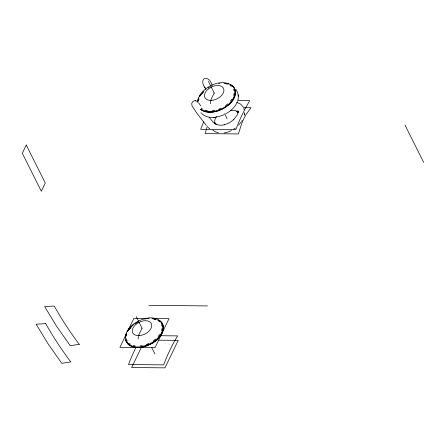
<?xml version="1.0" encoding="UTF-8"?>
<svg xmlns="http://www.w3.org/2000/svg" width="446" height="446" viewBox="0 0 446 446"><rect width="100%" height="100%" fill="white"/><g stroke="black" fill="none" stroke-linecap="round" stroke-linejoin="round"><path stroke-width="0.67" d="M244.503 115.219L244.726 112.749M138.143 338.904L138.416 335.648L142.023 328.172M210.322 103.678L210.596 100.417L214.203 92.941M244.642 114.41L244.709 113.836M197.361 102.429C198.665 87.684 224.26 74.95 234.345 88.157C238.638 104.342 213.651 116.936 200.806 109.231M197.712 101.655L198.844 98.036M238.008 99.865C238.883 96.252 237.958 92.339 235.895 89.289M207.329 126.229L205.121 133.61L238.42 133.945L241.526 124.072A59.279 29.118 -89.4 0 1 246.264 114.243L251.059 107.737L243.427 107.659M237.512 101.504C235.421 106.94 230.816 111.032 225.821 113.791M126.447 333.775L119.902 347.345L155.018 347.696L169.001 318.706L152.471 318.539M127.935 330.692L133.884 318.355L149.031 318.505M141.315 347.484L131.648 367.526L164.948 367.855L178.205 340.37L158.085 340.17M126.664 333.262L125.75 335.442L125.549 337.901M199.752 96.024L200.354 95.048M127.573 331.25L132.172 325.859M241.821 121.134L242.25 120.47M241.358 121.803L238.577 125.136M216.516 116.579C214.738 118.876 214.175 121.485 215.184 123.603L214.966 123.129L215.619 124.256L214.504 122.706L215.173 123.564L214.905 123.219M196.775 101.175L194.534 100.64L192.644 101.9L191.691 103.528L192.025 105.897L196.68 112.927L206.336 125.488M200.655 94.558L203.086 92.088M233.598 119.762L237.211 115.007L237.986 112.437L237.947 112.715L237.941 111.048L238.337 112.47M233.682 119.684L229.261 122.879L224.215 124.847M132.652 325.435L133.616 324.588M125.582 339.523C132.378 358.339 170.132 339.991 161.809 322.898M235.254 128.102L233.788 129.15M231.474 130.539L227.421 132.233L224.121 132.958M224.048 114.683L219.454 116.395L214.727 117.315M224.344 124.813L221.266 125.237L218.646 125.064L216.221 124.222L216.477 124.35L214.771 123.051M218.741 83.564L219.945 83.307M79.271 344.329L70.206 345.706L56.224 325.68L44.65 306.608L54.245 306.028A364.923 219.772 25.7 0 0 79.271 344.329M201.893 113.752C205.026 116.841 209.698 117.716 213.946 117.382M213.818 117.393L214.844 117.304M147.765 318.539L148.986 318.45M45.754 323.634L36.159 324.214L47.733 343.286L61.715 363.312L70.78 361.935A364.923 219.772 25.7 0 1 45.748 323.634M224.154 83.268L228.324 83.798M151.975 318.5L156.145 319.024M230.827 110.234L235.482 110.653L238.209 112.253L237.841 110.931L238.459 112.805M237.395 100.54L249.788 100.662A171.677 84.322 -89.4 0 0 235.806 129.647L200.689 129.301A171.677 84.322 -89.4 0 1 203.671 121.914M148.964 305.343L207.49 305.923M160.393 335.721L177.603 335.894A171.677 84.322 -89.4 0 0 163.621 364.878L128.509 364.533A171.677 84.322 -89.4 0 1 135.963 347.412M212.77 130.154L215.412 131.776L218.434 132.774M195.933 100.763L195.348 100.612M236.754 102.374L240.567 104.057L243.248 106.995M236.558 111.026L237.094 111.299M209.798 128.838L208.048 127.467M230.983 84.913C239.574 89.947 233.966 101.822 227.226 105.758C220.151 111.277 209.04 114.901 200.945 109.51M158.804 320.144L161.508 322.514M200.94 112.771L201.386 113.262M198.559 102.803L200.75 105.819M209.168 117.22L213.617 122.828M212.285 85.442C208.159 72.932 197.522 78.563 205.846 89.133M204.708 86.914L205.907 89.261M404.996 125.081L423.7 162.433M208.405 81.367L214.325 93.192M224.617 113.736L227.109 118.72M136.225 316.593L142.146 328.423M151.813 347.724L154.929 353.946M244.085 109.142L243.94 108.612L244.124 109.303M238.136 94.769L238.309 96.13M161.352 324.337A19.022 11.97 -26.6 0 1 161.837 325.993M161.892 328.708A19.022 11.97 -26.6 0 1 161.474 330.614M159.596 334.511A19.022 11.97 -26.6 0 1 158.174 336.412M155.515 339.099A19.022 11.97 -26.6 0 1 153.446 340.727M148.786 343.448A19.022 11.97 -26.6 0 1 146.288 344.485M142.475 345.566A19.022 11.97 -26.6 0 1 139.966 345.962M135.249 345.912A19.022 11.97 -26.6 0 1 133.142 345.477M130.41 344.323A19.022 11.97 -26.6 0 1 128.927 343.247M127.3 341.229A19.022 11.97 -26.6 0 1 126.435 338.809M126.385 336.094A19.022 11.97 -26.6 0 1 126.803 334.182M129.351 329.332A19.022 11.97 -26.6 0 1 130.098 328.39M134.826 324.075A19.022 11.97 -26.6 0 1 138.271 321.956M153.023 318.884A19.022 11.97 -26.6 0 1 155.13 319.325M157.867 320.473A19.022 11.97 -26.6 0 1 159.345 321.549M158.726 320.234A20.154 12.683 -26.6 0 1 151.924 343.398A20.154 12.683 -26.6 0 1 125.649 339.529M125.621 337.065A20.154 12.683 -26.6 0 1 126.341 334.154M128.459 330.218A20.154 12.683 -26.6 0 1 130.907 327.319M152.989 318.606A20.154 12.683 -26.6 0 1 156 319.141M158.887 320.323A20.17 12.694 -26.6 0 1 151.919 343.403M153.123 318.611A20.17 12.694 -26.6 0 1 155.492 319.002M127.3 331.272A20.683 13.018 -26.6 0 1 131.453 326.299M144.861 319.035A20.683 13.018 -26.6 0 1 146.238 318.712M233.531 89.105A19.022 11.97 -26.6 0 1 234.022 90.761M234.072 93.476A19.022 11.97 -26.6 0 1 233.654 95.388M231.775 99.28A19.022 11.97 -26.6 0 1 230.353 101.181M227.7 103.868A19.022 11.97 -26.6 0 1 225.626 105.496M220.965 108.216A19.022 11.97 -26.6 0 1 218.468 109.253M214.66 110.34A19.022 11.97 -26.6 0 1 212.145 110.731M207.435 110.686A19.022 11.97 -26.6 0 1 205.322 110.246M202.59 109.097A19.022 11.97 -26.6 0 1 201.113 108.021M198.565 100.863A19.022 11.97 -26.6 0 1 198.983 98.951M201.531 94.1A19.022 11.97 -26.6 0 1 203.103 92.238M208.115 88.091A19.022 11.97 -26.6 0 1 209.269 87.383M225.202 83.658A19.022 11.97 -26.6 0 1 227.315 84.093M230.047 85.247A19.022 11.97 -26.6 0 1 231.524 86.318M230.459 84.768A20.154 12.683 -26.6 0 1 228.101 105.395A20.154 12.683 -26.6 0 1 200.561 109.337M197.801 101.839A20.154 12.683 -26.6 0 1 198.52 98.923M199.775 96.319A20.154 12.683 -26.6 0 1 203.777 91.413M225.169 83.374A20.154 12.683 -26.6 0 1 228.419 83.976M125.332 336.485C124.222 345.566 135.617 348.493 142.564 346.369C151.556 344.173 161.123 338.074 162.991 328.407C164.05 319.319 152.744 316.275 145.753 318.522C136.76 320.579 127.093 326.795 125.332 336.485M26.269 145.039L22.3 153.268L41.327 191.267L45.297 183.038L26.269 145.039M139.514 335.604A10.392 6.539 -26.6 0 0 151.428 323.768A10.392 6.539 -26.6 0 0 135.116 325.151A10.392 6.539 -26.6 0 0 139.514 335.604M211.699 100.372A10.392 6.539 -26.6 0 0 223.608 88.537A10.392 6.539 -26.6 0 0 207.301 89.919A10.392 6.539 -26.6 0 0 211.699 100.372"/></g></svg>
